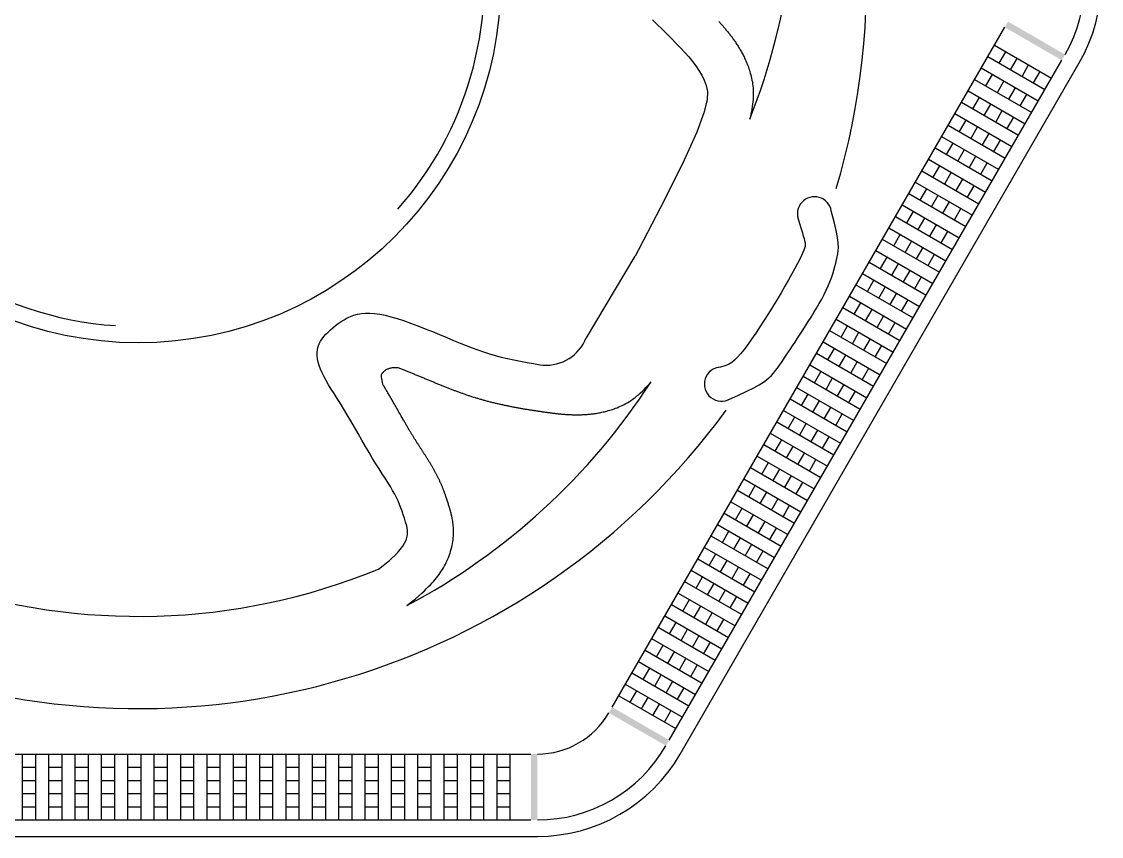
# Model space of a CAD drawing. Header units: millimetres. Extents: x -2990.61 to -2987.68, y 2921.63 to 2924.23.
# Drawn here: x -2989.322 to -2987.683, y 2921.634 to 2922.87 of the extents above; entities that cross this region are included whole.
import ezdxf

# ---------------------------------------------------------------- set-up
doc = ezdxf.new("R2010")
doc.units = ezdxf.units.MM
doc.header["$LTSCALE"] = 10
doc.layers.add('25-dim1', color=1, linetype='Continuous')
doc.layers.add('banheiro_louças', color=2, linetype='Continuous')

msp = doc.modelspace()

# ---------------------------------------------------------------- linework, layer by layer
at = {"layer": '25-dim1'}
for points in [[(-2987.7386, 2922.8202), (-2987.7436, 2922.8116), (-2987.8252, 2922.8702), (-2987.8302, 2922.8616)], [(-2988.4259, 2921.8298), (-2988.4309, 2921.8212), (-2988.3393, 2921.7798), (-2988.3443, 2921.7712)], [(-2988.5392, 2921.6587), (-2988.5492, 2921.6587), (-2988.5392, 2921.7587), (-2988.5492, 2921.7587)]]:
    msp.add_solid(points, dxfattribs=at)
at = {"layer": 'banheiro_louças', "color": 1}
for p, q in [((-2988.4259, 2921.8298), (-2987.8302, 2922.8616)), ((-2987.8459, 2922.8344), (-2987.7593, 2922.7844)), ((-2988.3393, 2921.7798), (-2987.7436, 2922.8116)), ((-2987.8559, 2922.8171), (-2987.7693, 2922.7671)), ((-2987.8386, 2922.8071), (-2987.8286, 2922.8244)), ((-2987.8213, 2922.7971), (-2987.8113, 2922.8144)), ((-2987.8659, 2922.7998), (-2987.7793, 2922.7498)), ((-2987.8039, 2922.7871), (-2987.7939, 2922.8044)), ((-2987.8759, 2922.7825), (-2987.7893, 2922.7325)), ((-2987.8586, 2922.7725), (-2987.8486, 2922.7898)), ((-2987.8413, 2922.7625), (-2987.8313, 2922.7798)), ((-2987.7866, 2922.7771), (-2987.7766, 2922.7944)), ((-2987.8859, 2922.7651), (-2987.7993, 2922.7151)), ((-2987.8239, 2922.7525), (-2987.8139, 2922.7698)), ((-2987.8959, 2922.7478), (-2987.8093, 2922.6978)), ((-2987.8786, 2922.7378), (-2987.8686, 2922.7551)), ((-2987.8066, 2922.7425), (-2987.7966, 2922.7598)), ((-2987.9059, 2922.7305), (-2987.8193, 2922.6805)), ((-2987.8613, 2922.7278), (-2987.8513, 2922.7451)), ((-2987.8439, 2922.7178), (-2987.8339, 2922.7351)), ((-2987.9159, 2922.7132), (-2987.8293, 2922.6632)), ((-2987.8986, 2922.7032), (-2987.8886, 2922.7205)), ((-2987.8266, 2922.7078), (-2987.8166, 2922.7251)), ((-2987.8813, 2922.6932), (-2987.8713, 2922.7105)), ((-2987.8639, 2922.6832), (-2987.8539, 2922.7005)), ((-2987.9259, 2922.6959), (-2987.8393, 2922.6459)), ((-2987.9186, 2922.6685), (-2987.9086, 2922.6859)), ((-2987.8466, 2922.6732), (-2987.8366, 2922.6905)), ((-2987.9359, 2922.6785), (-2987.8493, 2922.6285)), ((-2987.9013, 2922.6585), (-2987.8913, 2922.6759)), ((-2987.8839, 2922.6485), (-2987.8739, 2922.6659)), ((-2987.9459, 2922.6612), (-2987.8593, 2922.6112)), ((-2987.9386, 2922.6339), (-2987.9286, 2922.6512)), ((-2987.8666, 2922.6385), (-2987.8566, 2922.6559)), ((-2987.9559, 2922.6439), (-2987.8693, 2922.5939)), ((-2987.9213, 2922.6239), (-2987.9113, 2922.6412)), ((-2987.9039, 2922.6139), (-2987.8939, 2922.6312)), ((-2987.9659, 2922.6266), (-2987.8793, 2922.5766)), ((-2987.9586, 2922.5993), (-2987.9486, 2922.6166)), ((-2987.8866, 2922.6039), (-2987.8766, 2922.6212)), ((-2987.9759, 2922.6093), (-2987.8893, 2922.5593)), ((-2987.9413, 2922.5893), (-2987.9313, 2922.6066)), ((-2987.9859, 2922.5919), (-2987.8993, 2922.5419)), ((-2987.9786, 2922.5646), (-2987.9686, 2922.5819)), ((-2987.9239, 2922.5793), (-2987.9139, 2922.5966)), ((-2987.9066, 2922.5693), (-2987.8966, 2922.5866)), ((-2987.9959, 2922.5746), (-2987.9093, 2922.5246)), ((-2987.9613, 2922.5546), (-2987.9513, 2922.5719)), ((-2988.0059, 2922.5573), (-2987.9193, 2922.5073)), ((-2987.9439, 2922.5446), (-2987.9339, 2922.5619)), ((-2987.9266, 2922.5346), (-2987.9166, 2922.5519)), ((-2988.0159, 2922.54), (-2987.9293, 2922.49)), ((-2987.9986, 2922.53), (-2987.9886, 2922.5473)), ((-2987.9813, 2922.52), (-2987.9713, 2922.5373)), ((-2988.0259, 2922.5227), (-2987.9393, 2922.4727)), ((-2987.9639, 2922.51), (-2987.9539, 2922.5273)), ((-2987.9466, 2922.5), (-2987.9366, 2922.5173)), ((-2988.465, 2922.3905), (-2988.3911, 2922.514)), ((-2988.0359, 2922.5053), (-2987.9493, 2922.4553)), ((-2988.0186, 2922.4953), (-2988.0086, 2922.5127)), ((-2988.0013, 2922.4853), (-2987.9913, 2922.5027)), ((-2988.0459, 2922.488), (-2987.9593, 2922.438)), ((-2987.9839, 2922.4753), (-2987.9739, 2922.4927)), ((-2988.0559, 2922.4707), (-2987.9693, 2922.4207)), ((-2988.0386, 2922.4607), (-2988.0286, 2922.478)), ((-2988.0213, 2922.4507), (-2988.0113, 2922.468)), ((-2987.9666, 2922.4653), (-2987.9566, 2922.4827)), ((-2988.0659, 2922.4534), (-2987.9793, 2922.4034)), ((-2988.0039, 2922.4407), (-2987.9939, 2922.458)), ((-2988.0759, 2922.4361), (-2987.9893, 2922.3861)), ((-2988.0586, 2922.4261), (-2988.0486, 2922.4434)), ((-2987.9866, 2922.4307), (-2987.9766, 2922.448)), ((-2988.0859, 2922.4187), (-2987.9993, 2922.3687)), ((-2988.0413, 2922.4161), (-2988.0313, 2922.4334)), ((-2988.0239, 2922.4061), (-2988.0139, 2922.4234)), ((-2988.0786, 2922.3914), (-2988.0686, 2922.4087)), ((-2988.0066, 2922.3961), (-2987.9966, 2922.4134)), ((-2988.0959, 2922.4014), (-2988.0093, 2922.3514)), ((-2988.0613, 2922.3814), (-2988.0513, 2922.3987)), ((-2988.0439, 2922.3714), (-2988.0339, 2922.3887)), ((-2988.1059, 2922.3841), (-2988.0193, 2922.3341)), ((-2988.0986, 2922.3568), (-2988.0886, 2922.3741)), ((-2988.0266, 2922.3614), (-2988.0166, 2922.3787)), ((-2988.1159, 2922.3668), (-2988.0293, 2922.3168)), ((-2988.0813, 2922.3468), (-2988.0713, 2922.3641)), ((-2988.0639, 2922.3368), (-2988.0539, 2922.3541)), ((-2988.1259, 2922.3495), (-2988.0393, 2922.2995)), ((-2988.1186, 2922.3221), (-2988.1086, 2922.3395)), ((-2988.0466, 2922.3268), (-2988.0366, 2922.3441)), ((-2988.1359, 2922.3321), (-2988.0493, 2922.2821)), ((-2988.1013, 2922.3121), (-2988.0913, 2922.3295)), ((-2988.1459, 2922.3148), (-2988.0593, 2922.2648)), ((-2988.1386, 2922.2875), (-2988.1286, 2922.3048)), ((-2988.0839, 2922.3021), (-2988.0739, 2922.3195)), ((-2988.0666, 2922.2921), (-2988.0566, 2922.3095)), ((-2988.1559, 2922.2975), (-2988.0693, 2922.2475)), ((-2988.1213, 2922.2775), (-2988.1113, 2922.2948)), ((-2988.1659, 2922.2802), (-2988.0793, 2922.2302)), ((-2988.1039, 2922.2675), (-2988.0939, 2922.2848)), ((-2988.0866, 2922.2575), (-2988.0766, 2922.2748)), ((-2988.1759, 2922.2629), (-2988.0893, 2922.2129)), ((-2988.1586, 2922.2529), (-2988.1486, 2922.2702)), ((-2988.1413, 2922.2429), (-2988.1313, 2922.2602)), ((-2988.1859, 2922.2455), (-2988.0993, 2922.1955)), ((-2988.1239, 2922.2329), (-2988.1139, 2922.2502)), ((-2988.1066, 2922.2229), (-2988.0966, 2922.2402)), ((-2988.1959, 2922.2282), (-2988.1093, 2922.1782)), ((-2988.1786, 2922.2182), (-2988.1686, 2922.2355)), ((-2988.1613, 2922.2082), (-2988.1513, 2922.2255)), ((-2988.2059, 2922.2109), (-2988.1193, 2922.1609)), ((-2988.1439, 2922.1982), (-2988.1339, 2922.2155)), ((-2988.1266, 2922.1882), (-2988.1166, 2922.2055)), ((-2988.2159, 2922.1936), (-2988.1293, 2922.1436)), ((-2988.1986, 2922.1836), (-2988.1886, 2922.2009)), ((-2988.1813, 2922.1736), (-2988.1713, 2922.1909)), ((-2988.2259, 2922.1763), (-2988.1393, 2922.1263)), ((-2988.1639, 2922.1636), (-2988.1539, 2922.1809)), ((-2988.2359, 2922.1589), (-2988.1493, 2922.1089)), ((-2988.2186, 2922.1489), (-2988.2086, 2922.1663)), ((-2988.2013, 2922.1389), (-2988.1913, 2922.1563)), ((-2988.1466, 2922.1536), (-2988.1366, 2922.1709)), ((-2988.2459, 2922.1416), (-2988.1593, 2922.0916)), ((-2988.1839, 2922.1289), (-2988.1739, 2922.1463)), ((-2988.2559, 2922.1243), (-2988.1693, 2922.0743)), ((-2988.2386, 2922.1143), (-2988.2286, 2922.1316)), ((-2988.1666, 2922.1189), (-2988.1566, 2922.1363)), ((-2988.2659, 2922.107), (-2988.1793, 2922.057)), ((-2988.2213, 2922.1043), (-2988.2113, 2922.1216)), ((-2988.2039, 2922.0943), (-2988.1939, 2922.1116)), ((-2988.2586, 2922.0796), (-2988.2486, 2922.097)), ((-2988.1866, 2922.0843), (-2988.1766, 2922.1016)), ((-2988.2759, 2922.0896), (-2988.1893, 2922.0396)), ((-2988.2413, 2922.0696), (-2988.2313, 2922.087)), ((-2988.2239, 2922.0596), (-2988.2139, 2922.077)), ((-2988.2859, 2922.0723), (-2988.1993, 2922.0223)), ((-2988.2786, 2922.045), (-2988.2686, 2922.0623)), ((-2988.2066, 2922.0496), (-2988.1966, 2922.067)), ((-2988.2959, 2922.055), (-2988.2093, 2922.005)), ((-2988.2613, 2922.035), (-2988.2513, 2922.0523)), ((-2988.2439, 2922.025), (-2988.2339, 2922.0423)), ((-2988.3059, 2922.0377), (-2988.2193, 2921.9877)), ((-2988.2986, 2922.0104), (-2988.2886, 2922.0277)), ((-2988.2266, 2922.015), (-2988.2166, 2922.0323)), ((-2988.3159, 2922.0204), (-2988.2293, 2921.9704)), ((-2988.2813, 2922.0004), (-2988.2713, 2922.0177)), ((-2988.3259, 2922.003), (-2988.2393, 2921.953)), ((-2988.3186, 2921.9757), (-2988.3086, 2921.993)), ((-2988.2639, 2921.9904), (-2988.2539, 2922.0077)), ((-2988.2466, 2921.9804), (-2988.2366, 2921.9977)), ((-2988.3359, 2921.9857), (-2988.2493, 2921.9357)), ((-2988.3013, 2921.9657), (-2988.2913, 2921.983)), ((-2988.3459, 2921.9684), (-2988.2593, 2921.9184)), ((-2988.2839, 2921.9557), (-2988.2739, 2921.973)), ((-2988.2666, 2921.9457), (-2988.2566, 2921.963)), ((-2988.3559, 2921.9511), (-2988.2693, 2921.9011)), ((-2988.3386, 2921.9411), (-2988.3286, 2921.9584)), ((-2988.3213, 2921.9311), (-2988.3113, 2921.9484)), ((-2988.3659, 2921.9338), (-2988.2793, 2921.8838)), ((-2988.3039, 2921.9211), (-2988.2939, 2921.9384)), ((-2988.2866, 2921.9111), (-2988.2766, 2921.9284)), ((-2988.3759, 2921.9164), (-2988.2893, 2921.8664)), ((-2988.3586, 2921.9064), (-2988.3486, 2921.9238)), ((-2988.3413, 2921.8964), (-2988.3313, 2921.9138)), ((-2988.3859, 2921.8991), (-2988.2993, 2921.8491)), ((-2988.3239, 2921.8864), (-2988.3139, 2921.9038)), ((-2988.3066, 2921.8764), (-2988.2966, 2921.8938)), ((-2988.3959, 2921.8818), (-2988.3093, 2921.8318)), ((-2988.3786, 2921.8718), (-2988.3686, 2921.8891)), ((-2988.3613, 2921.8618), (-2988.3513, 2921.8791)), ((-2988.4059, 2921.8645), (-2988.3193, 2921.8145)), ((-2988.3439, 2921.8518), (-2988.3339, 2921.8691)), ((-2988.4159, 2921.8472), (-2988.3293, 2921.7972)), ((-2988.3986, 2921.8372), (-2988.3886, 2921.8545)), ((-2988.3813, 2921.8272), (-2988.3713, 2921.8445)), ((-2988.3266, 2921.8418), (-2988.3166, 2921.8591)), ((-2988.3639, 2921.8172), (-2988.3539, 2921.8345)), ((-2988.3466, 2921.8072), (-2988.3366, 2921.8245)), ((-2989.7405, 2921.7587), (-2988.5492, 2921.7587)), ((-2989.3205, 2921.6587), (-2989.3205, 2921.7587)), ((-2989.3005, 2921.6587), (-2989.3005, 2921.7587)), ((-2989.2805, 2921.6587), (-2989.2805, 2921.7587)), ((-2989.2605, 2921.6587), (-2989.2605, 2921.7587)), ((-2989.2405, 2921.6587), (-2989.2405, 2921.7587)), ((-2989.2205, 2921.6587), (-2989.2205, 2921.7587)), ((-2989.2005, 2921.6587), (-2989.2005, 2921.7587)), ((-2989.1805, 2921.6587), (-2989.1805, 2921.7587)), ((-2989.1605, 2921.6587), (-2989.1605, 2921.7587)), ((-2989.1405, 2921.6587), (-2989.1405, 2921.7587)), ((-2989.1205, 2921.6587), (-2989.1205, 2921.7587)), ((-2989.1005, 2921.6587), (-2989.1005, 2921.7587)), ((-2989.0805, 2921.6587), (-2989.0805, 2921.7587)), ((-2989.0605, 2921.6587), (-2989.0605, 2921.7587)), ((-2989.0405, 2921.6587), (-2989.0405, 2921.7587)), ((-2989.0205, 2921.6587), (-2989.0205, 2921.7587)), ((-2989.0005, 2921.6587), (-2989.0005, 2921.7587)), ((-2988.9805, 2921.6587), (-2988.9805, 2921.7587)), ((-2988.9605, 2921.6587), (-2988.9605, 2921.7587)), ((-2988.9405, 2921.6587), (-2988.9405, 2921.7587)), ((-2988.9205, 2921.6587), (-2988.9205, 2921.7587)), ((-2988.9005, 2921.6587), (-2988.9005, 2921.7587)), ((-2988.8805, 2921.6587), (-2988.8805, 2921.7587)), ((-2988.8605, 2921.6587), (-2988.8605, 2921.7587)), ((-2988.8405, 2921.6587), (-2988.8405, 2921.7587)), ((-2988.8205, 2921.6587), (-2988.8205, 2921.7587)), ((-2988.8005, 2921.6587), (-2988.8005, 2921.7587)), ((-2988.7805, 2921.6587), (-2988.7805, 2921.7587)), ((-2988.7605, 2921.6587), (-2988.7605, 2921.7587)), ((-2988.7405, 2921.6587), (-2988.7405, 2921.7587)), ((-2988.7205, 2921.6587), (-2988.7205, 2921.7587)), ((-2988.7005, 2921.6587), (-2988.7005, 2921.7587)), ((-2988.6805, 2921.6587), (-2988.6805, 2921.7587)), ((-2988.6605, 2921.6587), (-2988.6605, 2921.7587)), ((-2988.6405, 2921.6587), (-2988.6405, 2921.7587)), ((-2988.6205, 2921.6587), (-2988.6205, 2921.7587)), ((-2988.6005, 2921.6587), (-2988.6005, 2921.7587)), ((-2988.5805, 2921.6587), (-2988.5805, 2921.7587)), ((-2989.3205, 2921.7387), (-2989.3005, 2921.7387)), ((-2989.2805, 2921.7387), (-2989.2605, 2921.7387)), ((-2989.2405, 2921.7387), (-2989.2205, 2921.7387)), ((-2989.2005, 2921.7387), (-2989.1805, 2921.7387)), ((-2989.1605, 2921.7387), (-2989.1405, 2921.7387)), ((-2989.1205, 2921.7387), (-2989.1005, 2921.7387)), ((-2989.0805, 2921.7387), (-2989.0605, 2921.7387)), ((-2989.0405, 2921.7387), (-2989.0205, 2921.7387)), ((-2989.0005, 2921.7387), (-2988.9805, 2921.7387)), ((-2988.9605, 2921.7387), (-2988.9405, 2921.7387)), ((-2988.9205, 2921.7387), (-2988.9005, 2921.7387)), ((-2988.8805, 2921.7387), (-2988.8605, 2921.7387)), ((-2988.8405, 2921.7387), (-2988.8205, 2921.7387)), ((-2988.8005, 2921.7387), (-2988.7805, 2921.7387)), ((-2988.7605, 2921.7387), (-2988.7405, 2921.7387)), ((-2988.7205, 2921.7387), (-2988.7005, 2921.7387)), ((-2988.6805, 2921.7387), (-2988.6605, 2921.7387)), ((-2988.6405, 2921.7387), (-2988.6205, 2921.7387)), ((-2988.6005, 2921.7387), (-2988.5805, 2921.7387)), ((-2989.3205, 2921.7187), (-2989.3005, 2921.7187)), ((-2989.2805, 2921.7187), (-2989.2605, 2921.7187)), ((-2989.2405, 2921.7187), (-2989.2205, 2921.7187)), ((-2989.2005, 2921.7187), (-2989.1805, 2921.7187)), ((-2989.1605, 2921.7187), (-2989.1405, 2921.7187)), ((-2989.1205, 2921.7187), (-2989.1005, 2921.7187)), ((-2989.0805, 2921.7187), (-2989.0605, 2921.7187)), ((-2989.0405, 2921.7187), (-2989.0205, 2921.7187)), ((-2989.0005, 2921.7187), (-2988.9805, 2921.7187)), ((-2988.9605, 2921.7187), (-2988.9405, 2921.7187)), ((-2988.9205, 2921.7187), (-2988.9005, 2921.7187)), ((-2988.8805, 2921.7187), (-2988.8605, 2921.7187)), ((-2988.8405, 2921.7187), (-2988.8205, 2921.7187)), ((-2988.8005, 2921.7187), (-2988.7805, 2921.7187)), ((-2988.7605, 2921.7187), (-2988.7405, 2921.7187)), ((-2988.7205, 2921.7187), (-2988.7005, 2921.7187)), ((-2988.6805, 2921.7187), (-2988.6605, 2921.7187)), ((-2988.6405, 2921.7187), (-2988.6205, 2921.7187)), ((-2988.6005, 2921.7187), (-2988.5805, 2921.7187)), ((-2989.3205, 2921.6987), (-2989.3005, 2921.6987)), ((-2989.2805, 2921.6987), (-2989.2605, 2921.6987)), ((-2989.2405, 2921.6987), (-2989.2205, 2921.6987)), ((-2989.2005, 2921.6987), (-2989.1805, 2921.6987)), ((-2989.1605, 2921.6987), (-2989.1405, 2921.6987)), ((-2989.1205, 2921.6987), (-2989.1005, 2921.6987)), ((-2989.0805, 2921.6987), (-2989.0605, 2921.6987)), ((-2989.0405, 2921.6987), (-2989.0205, 2921.6987)), ((-2989.0005, 2921.6987), (-2988.9805, 2921.6987)), ((-2988.9605, 2921.6987), (-2988.9405, 2921.6987)), ((-2988.9205, 2921.6987), (-2988.9005, 2921.6987)), ((-2988.8805, 2921.6987), (-2988.8605, 2921.6987)), ((-2988.8405, 2921.6987), (-2988.8205, 2921.6987)), ((-2988.8005, 2921.6987), (-2988.7805, 2921.6987)), ((-2988.7605, 2921.6987), (-2988.7405, 2921.6987)), ((-2988.7205, 2921.6987), (-2988.7005, 2921.6987)), ((-2988.6805, 2921.6987), (-2988.6605, 2921.6987)), ((-2988.6405, 2921.6987), (-2988.6205, 2921.6987)), ((-2988.6005, 2921.6987), (-2988.5805, 2921.6987)), ((-2989.3205, 2921.6787), (-2989.3005, 2921.6787)), ((-2989.2805, 2921.6787), (-2989.2605, 2921.6787)), ((-2989.2405, 2921.6787), (-2989.2205, 2921.6787)), ((-2989.2005, 2921.6787), (-2989.1805, 2921.6787)), ((-2989.1605, 2921.6787), (-2989.1405, 2921.6787)), ((-2989.1205, 2921.6787), (-2989.1005, 2921.6787)), ((-2989.0805, 2921.6787), (-2989.0605, 2921.6787)), ((-2989.0405, 2921.6787), (-2989.0205, 2921.6787)), ((-2989.0005, 2921.6787), (-2988.9805, 2921.6787)), ((-2988.9605, 2921.6787), (-2988.9405, 2921.6787)), ((-2988.9205, 2921.6787), (-2988.9005, 2921.6787)), ((-2988.8805, 2921.6787), (-2988.8605, 2921.6787)), ((-2988.8405, 2921.6787), (-2988.8205, 2921.6787)), ((-2988.8005, 2921.6787), (-2988.7805, 2921.6787)), ((-2988.7605, 2921.6787), (-2988.7405, 2921.6787)), ((-2988.7205, 2921.6787), (-2988.7005, 2921.6787)), ((-2988.6805, 2921.6787), (-2988.6605, 2921.6787)), ((-2988.6405, 2921.6787), (-2988.6205, 2921.6787)), ((-2988.6005, 2921.6787), (-2988.5805, 2921.6787)), ((-2989.7405, 2921.6587), (-2988.5492, 2921.6587))]:
    msp.add_line(p, q, dxfattribs=at)
at = {"layer": 'banheiro_louças'}
msp.add_lwpolyline([(-2988.3226, 2924.1068, 0.267949), (-2988.5392, 2924.2318), (-2989.7505, 2924.2318, 0.267949), (-2989.967, 2924.1068), (-2990.5726, 2923.0577, 0.267949), (-2990.5726, 2922.8077), (-2989.967, 2921.7587, 0.267949), (-2989.7505, 2921.6337), (-2988.5392, 2921.6337, 0.267949), (-2988.3226, 2921.7587), (-2987.717, 2922.8077, 0.267949), (-2987.717, 2923.0577)], format="xyb", close=True, dxfattribs=at)
at = {"layer": 'banheiro_louças', "color": 1}
for points in [[(-2988.3647, 2922.8727), (-2988.3573, 2922.8658), (-2988.35, 2922.8587), (-2988.3428, 2922.8516), (-2988.3357, 2922.8444), (-2988.3288, 2922.8372), (-2988.3221, 2922.8302), (-2988.3158, 2922.8233), (-2988.3097, 2922.8165), (-2988.3041, 2922.8098), (-2988.2989, 2922.803), (-2988.2941, 2922.796), (-2988.2899, 2922.7887), (-2988.2863, 2922.7811), (-2988.2833, 2922.7731), (-2988.2813, 2922.764), (-2988.2818, 2922.7513), (-2988.2866, 2922.7318), (-2988.2976, 2922.7024), (-2988.3166, 2922.66), (-2988.3454, 2922.6015), (-2988.3859, 2922.5236), (-2988.3911, 2922.514)], [(-2988.2639, 2922.8703), (-2988.263, 2922.8693), (-2988.2621, 2922.8683), (-2988.2612, 2922.8673), (-2988.2603, 2922.8663), (-2988.2594, 2922.8653), (-2988.2585, 2922.8643), (-2988.2576, 2922.8632), (-2988.2567, 2922.8622), (-2988.2558, 2922.8611), (-2988.2549, 2922.86), (-2988.254, 2922.859), (-2988.2531, 2922.8579), (-2988.2521, 2922.8568), (-2988.2512, 2922.8556), (-2988.2503, 2922.8545), (-2988.2494, 2922.8534), (-2988.2485, 2922.8522), (-2988.2475, 2922.851), (-2988.2466, 2922.8498), (-2988.2457, 2922.8486), (-2988.2448, 2922.8474), (-2988.2439, 2922.8462), (-2988.2429, 2922.8449), (-2988.242, 2922.8437), (-2988.2411, 2922.8424), (-2988.2402, 2922.8411), (-2988.2393, 2922.8398), (-2988.2384, 2922.8385), (-2988.2375, 2922.8371), (-2988.2366, 2922.8357), (-2988.2357, 2922.8344), (-2988.2348, 2922.833), (-2988.234, 2922.8316), (-2988.2331, 2922.8301), (-2988.2322, 2922.8287), (-2988.2314, 2922.8272), (-2988.2305, 2922.8257), (-2988.2297, 2922.8242), (-2988.2289, 2922.8227), (-2988.2281, 2922.8212), (-2988.2273, 2922.8196), (-2988.2265, 2922.8181), (-2988.2257, 2922.8165), (-2988.2249, 2922.8148), (-2988.2241, 2922.8132), (-2988.2234, 2922.8115), (-2988.2226, 2922.8098), (-2988.2219, 2922.808), (-2988.2211, 2922.8062), (-2988.2204, 2922.8044), (-2988.2197, 2922.8025), (-2988.2189, 2922.8005), (-2988.2182, 2922.7985), (-2988.2175, 2922.7964), (-2988.2168, 2922.7941), (-2988.2162, 2922.7918), (-2988.2155, 2922.7894), (-2988.2148, 2922.7868), (-2988.2142, 2922.7842), (-2988.2137, 2922.7814), (-2988.2131, 2922.7786), (-2988.2127, 2922.7756), (-2988.2123, 2922.7725), (-2988.212, 2922.7693), (-2988.2118, 2922.7661), (-2988.2117, 2922.7627), (-2988.2117, 2922.7593), (-2988.2118, 2922.7558), (-2988.212, 2922.7522), (-2988.2123, 2922.7486), (-2988.2127, 2922.7449), (-2988.2132, 2922.7412), (-2988.2138, 2922.7375), (-2988.2144, 2922.7337), (-2988.2152, 2922.73), (-2988.2161, 2922.7261), (-2988.2171, 2922.7223)], [(-2988.2521, 2922.2952), (-2988.2352, 2922.3028), (-2988.2216, 2922.3092), (-2988.2109, 2922.3146), (-2988.2026, 2922.3191), (-2988.1962, 2922.323), (-2988.1914, 2922.3266), (-2988.1875, 2922.3299), (-2988.1842, 2922.3333), (-2988.1811, 2922.3368), (-2988.178, 2922.3405), (-2988.175, 2922.3445), (-2988.172, 2922.3486), (-2988.1689, 2922.353), (-2988.1658, 2922.3576), (-2988.1626, 2922.3624), (-2988.1592, 2922.3675), (-2988.1557, 2922.3727), (-2988.1521, 2922.3782), (-2988.1484, 2922.3839), (-2988.1445, 2922.3897), (-2988.1406, 2922.3958), (-2988.1365, 2922.402), (-2988.1324, 2922.4084), (-2988.1282, 2922.415), (-2988.1241, 2922.4217), (-2988.1199, 2922.4285), (-2988.1158, 2922.4354), (-2988.1118, 2922.4423), (-2988.1079, 2922.4492), (-2988.1043, 2922.456), (-2988.101, 2922.4627), (-2988.098, 2922.4692), (-2988.0953, 2922.4755), (-2988.093, 2922.4816), (-2988.091, 2922.4875), (-2988.0893, 2922.4932), (-2988.0878, 2922.4986), (-2988.0865, 2922.5037), (-2988.0853, 2922.5086), (-2988.0843, 2922.5132), (-2988.0834, 2922.5176), (-2988.0828, 2922.5223), (-2988.0826, 2922.5276), (-2988.0829, 2922.5342), (-2988.084, 2922.5426), (-2988.086, 2922.5531), (-2988.0891, 2922.5665), (-2988.0933, 2922.583)], [(-2988.1444, 2922.5742), (-2988.1415, 2922.5639), (-2988.1391, 2922.5558), (-2988.1372, 2922.5494), (-2988.1358, 2922.5446), (-2988.1347, 2922.5409), (-2988.134, 2922.5382), (-2988.1335, 2922.5361), (-2988.1331, 2922.5343), (-2988.133, 2922.5326), (-2988.133, 2922.5308), (-2988.1332, 2922.5288), (-2988.1338, 2922.5264), (-2988.1348, 2922.5234), (-2988.1363, 2922.5197), (-2988.1384, 2922.5152), (-2988.1411, 2922.5098), (-2988.1445, 2922.5032), (-2988.1485, 2922.4957), (-2988.1531, 2922.4873), (-2988.1581, 2922.4783), (-2988.1636, 2922.4686), (-2988.1695, 2922.4586), (-2988.1756, 2922.4483), (-2988.182, 2922.4379), (-2988.1885, 2922.4274), (-2988.195, 2922.4171), (-2988.2016, 2922.4071), (-2988.208, 2922.3976), (-2988.2142, 2922.3885), (-2988.2202, 2922.3802), (-2988.2257, 2922.3727), (-2988.2309, 2922.3662), (-2988.2355, 2922.3608), (-2988.24, 2922.3563), (-2988.2444, 2922.3527), (-2988.2493, 2922.3499), (-2988.2548, 2922.3476), (-2988.2612, 2922.3459), (-2988.2677, 2922.3447)], [(-2988.7804, 2922.0392), (-2988.7636, 2922.0524), (-2988.7514, 2922.064), (-2988.7433, 2922.0742), (-2988.7386, 2922.0832), (-2988.7365, 2922.0912), (-2988.7363, 2922.0983), (-2988.7374, 2922.1048), (-2988.7392, 2922.1108), (-2988.7409, 2922.1165), (-2988.7427, 2922.1219), (-2988.7444, 2922.1272), (-2988.7463, 2922.1324), (-2988.7483, 2922.1375), (-2988.7505, 2922.1427), (-2988.7529, 2922.1479), (-2988.7557, 2922.1533), (-2988.7589, 2922.1588), (-2988.7624, 2922.1646), (-2988.7662, 2922.1708), (-2988.7703, 2922.1772), (-2988.7747, 2922.184), (-2988.7794, 2922.1913), (-2988.7843, 2922.1991), (-2988.7894, 2922.2074), (-2988.7947, 2922.2163), (-2988.8001, 2922.2255), (-2988.8057, 2922.2351), (-2988.8112, 2922.2449), (-2988.8168, 2922.2546), (-2988.8223, 2922.2642), (-2988.8277, 2922.2735), (-2988.833, 2922.2823), (-2988.8381, 2922.2906), (-2988.843, 2922.2984), (-2988.8476, 2922.3057), (-2988.852, 2922.3126), (-2988.856, 2922.3191), (-2988.8597, 2922.3253), (-2988.863, 2922.3313), (-2988.8659, 2922.337), (-2988.8683, 2922.3427), (-2988.8702, 2922.3481), (-2988.8717, 2922.3534), (-2988.8727, 2922.3585), (-2988.8732, 2922.3634), (-2988.8733, 2922.3682), (-2988.8728, 2922.3727), (-2988.8718, 2922.377), (-2988.8703, 2922.3811), (-2988.8683, 2922.385), (-2988.8659, 2922.3887), (-2988.8632, 2922.3923), (-2988.8601, 2922.3958), (-2988.8568, 2922.3991), (-2988.8532, 2922.4024), (-2988.8494, 2922.4057), (-2988.8455, 2922.4089), (-2988.8414, 2922.412), (-2988.8372, 2922.415), (-2988.8327, 2922.4178), (-2988.828, 2922.4204), (-2988.823, 2922.4226), (-2988.8178, 2922.4245), (-2988.8122, 2922.426), (-2988.8063, 2922.427), (-2988.8, 2922.4276), (-2988.7933, 2922.4276), (-2988.7862, 2922.4271), (-2988.7785, 2922.4261), (-2988.7703, 2922.4245), (-2988.7616, 2922.4224), (-2988.7522, 2922.4197), (-2988.7422, 2922.4165), (-2988.7316, 2922.4127), (-2988.7208, 2922.4086), (-2988.7097, 2922.4042), (-2988.6986, 2922.3997), (-2988.6876, 2922.3952), (-2988.6768, 2922.3907), (-2988.6665, 2922.3864), (-2988.6567, 2922.3824), (-2988.6473, 2922.3787), (-2988.6383, 2922.3752), (-2988.6295, 2922.372), (-2988.6208, 2922.369), (-2988.6121, 2922.3662), (-2988.6032, 2922.3636), (-2988.5941, 2922.3612), (-2988.5847, 2922.3589), (-2988.575, 2922.3567), (-2988.5651, 2922.3547), (-2988.555, 2922.3529), (-2988.545, 2922.3511), (-2988.535, 2922.3495), (-2988.5312, 2922.3489)], [(-2988.7731, 2922.3186), (-2988.7741, 2922.3227), (-2988.7749, 2922.3261), (-2988.7754, 2922.3287), (-2988.7757, 2922.3307), (-2988.7758, 2922.3323), (-2988.7759, 2922.3334), (-2988.7758, 2922.3342), (-2988.7756, 2922.3349), (-2988.7754, 2922.3355), (-2988.7752, 2922.3359), (-2988.7749, 2922.3364), (-2988.7746, 2922.3367), (-2988.7743, 2922.3371), (-2988.774, 2922.3374), (-2988.7736, 2922.3378), (-2988.7732, 2922.3381), (-2988.7729, 2922.3385), (-2988.7725, 2922.3389), (-2988.7721, 2922.3393), (-2988.7717, 2922.3397), (-2988.7712, 2922.3401), (-2988.7708, 2922.3405), (-2988.7703, 2922.3409), (-2988.7697, 2922.3413), (-2988.7691, 2922.3417), (-2988.7685, 2922.3421), (-2988.7678, 2922.3425), (-2988.7671, 2922.3428), (-2988.7664, 2922.3432), (-2988.7656, 2922.3435), (-2988.7647, 2922.3439), (-2988.7638, 2922.3442), (-2988.7628, 2922.3445), (-2988.7618, 2922.3448), (-2988.7606, 2922.345), (-2988.7592, 2922.3452), (-2988.7577, 2922.3454), (-2988.7559, 2922.3454), (-2988.7538, 2922.3454), (-2988.7514, 2922.3453)], [(-2988.7514, 2922.3453), (-2988.7509, 2922.3451), (-2988.7496, 2922.3447), (-2988.7484, 2922.3442), (-2988.7472, 2922.3437), (-2988.7459, 2922.3432), (-2988.7447, 2922.3428), (-2988.7434, 2922.3423), (-2988.7421, 2922.3418), (-2988.7408, 2922.3413), (-2988.7396, 2922.3408), (-2988.7383, 2922.3402), (-2988.737, 2922.3397), (-2988.7357, 2922.3392), (-2988.7344, 2922.3387), (-2988.733, 2922.3382), (-2988.7317, 2922.3376), (-2988.7304, 2922.3371), (-2988.7291, 2922.3365), (-2988.7277, 2922.336), (-2988.7264, 2922.3355), (-2988.7251, 2922.3349), (-2988.7238, 2922.3344), (-2988.7224, 2922.3338), (-2988.7211, 2922.3333), (-2988.7197, 2922.3327), (-2988.7184, 2922.3322), (-2988.7171, 2922.3316), (-2988.7157, 2922.3311), (-2988.7144, 2922.3305), (-2988.713, 2922.3299), (-2988.7117, 2922.3294), (-2988.7104, 2922.3288), (-2988.709, 2922.3283), (-2988.7077, 2922.3277), (-2988.7063, 2922.3272), (-2988.705, 2922.3266), (-2988.7037, 2922.3261), (-2988.7024, 2922.3255), (-2988.701, 2922.325), (-2988.6997, 2922.3244), (-2988.6984, 2922.3239), (-2988.6971, 2922.3233), (-2988.6958, 2922.3228), (-2988.6945, 2922.3222), (-2988.6932, 2922.3217), (-2988.6919, 2922.3212), (-2988.6906, 2922.3206), (-2988.6893, 2922.3201), (-2988.688, 2922.3196), (-2988.6867, 2922.3191), (-2988.6854, 2922.3185), (-2988.6841, 2922.318), (-2988.6829, 2922.3175), (-2988.6816, 2922.317), (-2988.6803, 2922.3165), (-2988.6791, 2922.316), (-2988.6778, 2922.3155), (-2988.6766, 2922.315), (-2988.6753, 2922.3145), (-2988.6741, 2922.314), (-2988.6728, 2922.3135), (-2988.6716, 2922.313), (-2988.6703, 2922.3125), (-2988.6691, 2922.3121), (-2988.6678, 2922.3116), (-2988.6666, 2922.3111), (-2988.6653, 2922.3106), (-2988.6641, 2922.3102), (-2988.6628, 2922.3097), (-2988.6616, 2922.3092), (-2988.6604, 2922.3088), (-2988.6591, 2922.3083), (-2988.6579, 2922.3079), (-2988.6566, 2922.3074), (-2988.6554, 2922.3069), (-2988.6541, 2922.3065), (-2988.6529, 2922.3061), (-2988.6516, 2922.3056), (-2988.6504, 2922.3052), (-2988.6491, 2922.3047), (-2988.6479, 2922.3043), (-2988.6466, 2922.3039), (-2988.6454, 2922.3034), (-2988.6441, 2922.303), (-2988.6428, 2922.3026), (-2988.6416, 2922.3022), (-2988.6403, 2922.3018), (-2988.639, 2922.3014), (-2988.6377, 2922.3009), (-2988.6365, 2922.3005), (-2988.6352, 2922.3001), (-2988.6339, 2922.2997), (-2988.6326, 2922.2993), (-2988.6313, 2922.2989), (-2988.63, 2922.2985), (-2988.6287, 2922.2982), (-2988.6274, 2922.2978), (-2988.6261, 2922.2974), (-2988.6248, 2922.297), (-2988.6235, 2922.2966), (-2988.6221, 2922.2963), (-2988.6208, 2922.2959), (-2988.6195, 2922.2955), (-2988.6181, 2922.2952), (-2988.6168, 2922.2948), (-2988.6155, 2922.2944), (-2988.6141, 2922.2941), (-2988.6128, 2922.2937), (-2988.6114, 2922.2934), (-2988.6101, 2922.293), (-2988.6087, 2922.2927), (-2988.6073, 2922.2924), (-2988.606, 2922.292), (-2988.6046, 2922.2917), (-2988.6032, 2922.2914), (-2988.6019, 2922.291), (-2988.6005, 2922.2907), (-2988.5991, 2922.2904), (-2988.5977, 2922.2901), (-2988.5964, 2922.2898), (-2988.595, 2922.2895), (-2988.5936, 2922.2892), (-2988.5922, 2922.2889), (-2988.5909, 2922.2886), (-2988.5895, 2922.2883), (-2988.5881, 2922.288), (-2988.5867, 2922.2877), (-2988.5853, 2922.2874), (-2988.584, 2922.2871), (-2988.5826, 2922.2869), (-2988.5812, 2922.2866), (-2988.5798, 2922.2863), (-2988.5784, 2922.286), (-2988.5771, 2922.2858), (-2988.5757, 2922.2855), (-2988.5743, 2922.2853), (-2988.5729, 2922.285), (-2988.5716, 2922.2847), (-2988.5702, 2922.2845), (-2988.5688, 2922.2842), (-2988.5674, 2922.284), (-2988.5661, 2922.2837), (-2988.5647, 2922.2835), (-2988.5633, 2922.2833), (-2988.562, 2922.283), (-2988.5606, 2922.2828), (-2988.5593, 2922.2826), (-2988.5579, 2922.2823), (-2988.5565, 2922.2821), (-2988.5552, 2922.2819), (-2988.5538, 2922.2817), (-2988.5525, 2922.2814), (-2988.5512, 2922.2812), (-2988.5498, 2922.281), (-2988.5485, 2922.2808), (-2988.5471, 2922.2806), (-2988.5458, 2922.2804), (-2988.5445, 2922.2802), (-2988.5432, 2922.28), (-2988.5419, 2922.2798), (-2988.5405, 2922.2796), (-2988.5392, 2922.2794), (-2988.5379, 2922.2792), (-2988.5366, 2922.279), (-2988.5353, 2922.2788), (-2988.534, 2922.2786), (-2988.5327, 2922.2784), (-2988.5314, 2922.2782), (-2988.5301, 2922.2781), (-2988.5289, 2922.2779), (-2988.5276, 2922.2777), (-2988.5263, 2922.2775), (-2988.525, 2922.2773), (-2988.5237, 2922.2772), (-2988.5224, 2922.277), (-2988.5211, 2922.2768), (-2988.5198, 2922.2767), (-2988.5185, 2922.2765), (-2988.5172, 2922.2763), (-2988.5159, 2922.2762), (-2988.5146, 2922.276), (-2988.5133, 2922.2758), (-2988.512, 2922.2757), (-2988.5106, 2922.2755), (-2988.5093, 2922.2754), (-2988.5079, 2922.2752), (-2988.5066, 2922.2751), (-2988.5052, 2922.275), (-2988.5038, 2922.2748), (-2988.5024, 2922.2747), (-2988.501, 2922.2746), (-2988.4996, 2922.2745), (-2988.4982, 2922.2744), (-2988.4967, 2922.2742), (-2988.4953, 2922.2741), (-2988.4938, 2922.2741), (-2988.4924, 2922.274), (-2988.4909, 2922.2739), (-2988.4894, 2922.2738), (-2988.4879, 2922.2738), (-2988.4864, 2922.2737), (-2988.4849, 2922.2737), (-2988.4833, 2922.2736), (-2988.4818, 2922.2736), (-2988.4802, 2922.2736), (-2988.4786, 2922.2736), (-2988.4771, 2922.2736), (-2988.4755, 2922.2736), (-2988.4739, 2922.2737), (-2988.4722, 2922.2737), (-2988.4706, 2922.2738), (-2988.469, 2922.2738), (-2988.4673, 2922.2739), (-2988.4657, 2922.274), (-2988.464, 2922.2742), (-2988.4623, 2922.2743), (-2988.4606, 2922.2744), (-2988.4589, 2922.2746), (-2988.4572, 2922.2748), (-2988.4555, 2922.275), (-2988.4538, 2922.2752), (-2988.4521, 2922.2755), (-2988.4503, 2922.2757), (-2988.4486, 2922.276), (-2988.4468, 2922.2763), (-2988.445, 2922.2767), (-2988.4432, 2922.277), (-2988.4413, 2922.2774), (-2988.4395, 2922.2778), (-2988.4376, 2922.2782), (-2988.4357, 2922.2787), (-2988.4337, 2922.2792), (-2988.4317, 2922.2798), (-2988.4296, 2922.2804), (-2988.4275, 2922.281), (-2988.4252, 2922.2817), (-2988.423, 2922.2825), (-2988.4206, 2922.2834), (-2988.4181, 2922.2843), (-2988.4156, 2922.2854), (-2988.413, 2922.2865), (-2988.4104, 2922.2878), (-2988.4077, 2922.2891), (-2988.405, 2922.2906), (-2988.4022, 2922.2922), (-2988.3995, 2922.2939), (-2988.3967, 2922.2958), (-2988.3939, 2922.2978), (-2988.3911, 2922.2999), (-2988.3883, 2922.3021), (-2988.3855, 2922.3044), (-2988.3827, 2922.3069), (-2988.38, 2922.3094), (-2988.3773, 2922.312), (-2988.3746, 2922.3148), (-2988.372, 2922.3176), (-2988.3694, 2922.3205), (-2988.3668, 2922.3236)], [(-2988.7372, 2921.9841), (-2988.7303, 2921.9896), (-2988.7244, 2921.9944), (-2988.7192, 2921.9988), (-2988.7147, 2922.0028), (-2988.7108, 2922.0064), (-2988.7073, 2922.0097), (-2988.7043, 2922.0127), (-2988.7016, 2922.0156), (-2988.699, 2922.0184), (-2988.6966, 2922.021), (-2988.6944, 2922.0236), (-2988.6923, 2922.0262), (-2988.6904, 2922.0287), (-2988.6885, 2922.0312), (-2988.6868, 2922.0337), (-2988.6851, 2922.0362), (-2988.6834, 2922.0388), (-2988.6819, 2922.0414), (-2988.6804, 2922.0441), (-2988.6789, 2922.0468), (-2988.6775, 2922.0495), (-2988.6762, 2922.0523), (-2988.675, 2922.0551), (-2988.6738, 2922.0579), (-2988.6728, 2922.0608), (-2988.6718, 2922.0637), (-2988.6709, 2922.0666), (-2988.67, 2922.0695), (-2988.6693, 2922.0724), (-2988.6687, 2922.0753), (-2988.6681, 2922.0782), (-2988.6676, 2922.0811), (-2988.6672, 2922.084), (-2988.667, 2922.0868), (-2988.6667, 2922.0896), (-2988.6666, 2922.0924), (-2988.6666, 2922.0951), (-2988.6666, 2922.0977), (-2988.6666, 2922.1003), (-2988.6668, 2922.1028), (-2988.6669, 2922.1052), (-2988.6672, 2922.1075), (-2988.6674, 2922.1098), (-2988.6677, 2922.1119), (-2988.6681, 2922.1139), (-2988.6684, 2922.1159), (-2988.6688, 2922.1177), (-2988.6691, 2922.1195), (-2988.6695, 2922.1211), (-2988.6699, 2922.1227), (-2988.6703, 2922.1242), (-2988.6706, 2922.1255), (-2988.671, 2922.1268), (-2988.6713, 2922.128), (-2988.6716, 2922.1292), (-2988.672, 2922.1303), (-2988.6723, 2922.1313), (-2988.6726, 2922.1323), (-2988.6728, 2922.1332), (-2988.6731, 2922.1341), (-2988.6734, 2922.1349), (-2988.6736, 2922.1358), (-2988.6739, 2922.1366), (-2988.6741, 2922.1374), (-2988.6744, 2922.1382), (-2988.6746, 2922.139), (-2988.6749, 2922.1397), (-2988.6751, 2922.1405), (-2988.6754, 2922.1413), (-2988.6756, 2922.1421), (-2988.6759, 2922.1429), (-2988.6761, 2922.1436), (-2988.6764, 2922.1444), (-2988.6767, 2922.1452), (-2988.6769, 2922.146), (-2988.6772, 2922.1468), (-2988.6775, 2922.1476), (-2988.6777, 2922.1484), (-2988.678, 2922.1493), (-2988.6783, 2922.1501), (-2988.6786, 2922.1509), (-2988.6789, 2922.1518), (-2988.6792, 2922.1526), (-2988.6795, 2922.1534), (-2988.6798, 2922.1543), (-2988.6801, 2922.1551), (-2988.6804, 2922.156), (-2988.6807, 2922.1569), (-2988.6811, 2922.1577), (-2988.6814, 2922.1586), (-2988.6817, 2922.1595), (-2988.6821, 2922.1604), (-2988.6824, 2922.1613), (-2988.6828, 2922.1622), (-2988.6831, 2922.1631), (-2988.6835, 2922.164), (-2988.6839, 2922.1649), (-2988.6842, 2922.1658), (-2988.6846, 2922.1667), (-2988.685, 2922.1676), (-2988.6854, 2922.1686), (-2988.6858, 2922.1695), (-2988.6862, 2922.1704), (-2988.6867, 2922.1713), (-2988.6871, 2922.1723), (-2988.6875, 2922.1732), (-2988.6879, 2922.1742), (-2988.6884, 2922.1751), (-2988.6888, 2922.1761), (-2988.6893, 2922.177), (-2988.6898, 2922.178), (-2988.6902, 2922.1789), (-2988.6907, 2922.1799), (-2988.6912, 2922.1808), (-2988.6917, 2922.1818), (-2988.6922, 2922.1828), (-2988.6927, 2922.1837), (-2988.6932, 2922.1847), (-2988.6937, 2922.1856), (-2988.6942, 2922.1866), (-2988.6947, 2922.1875), (-2988.6952, 2922.1885), (-2988.6958, 2922.1894), (-2988.6963, 2922.1904), (-2988.6968, 2922.1913), (-2988.6973, 2922.1922), (-2988.6979, 2922.1932), (-2988.6984, 2922.1941), (-2988.6989, 2922.195), (-2988.6995, 2922.1959), (-2988.7, 2922.1968), (-2988.7006, 2922.1977), (-2988.7011, 2922.1986), (-2988.7016, 2922.1995), (-2988.7022, 2922.2004), (-2988.7027, 2922.2013), (-2988.7033, 2922.2021), (-2988.7038, 2922.203), (-2988.7044, 2922.2039), (-2988.7049, 2922.2048), (-2988.7054, 2922.2056), (-2988.706, 2922.2065), (-2988.7065, 2922.2074), (-2988.7071, 2922.2082), (-2988.7076, 2922.2091), (-2988.7082, 2922.2099), (-2988.7087, 2922.2108), (-2988.7093, 2922.2117), (-2988.7098, 2922.2125), (-2988.7104, 2922.2134), (-2988.7109, 2922.2142), (-2988.7115, 2922.2151), (-2988.712, 2922.2159), (-2988.7126, 2922.2168), (-2988.7131, 2922.2177), (-2988.7137, 2922.2185), (-2988.7142, 2922.2194), (-2988.7148, 2922.2202), (-2988.7153, 2922.2211), (-2988.7159, 2922.222), (-2988.7165, 2922.2228), (-2988.717, 2922.2237), (-2988.7176, 2922.2246), (-2988.7181, 2922.2254), (-2988.7187, 2922.2263), (-2988.7193, 2922.2272), (-2988.7198, 2922.2281), (-2988.7204, 2922.229), (-2988.7209, 2922.2298), (-2988.7215, 2922.2307), (-2988.7221, 2922.2316), (-2988.7226, 2922.2325), (-2988.7232, 2922.2334), (-2988.7238, 2922.2343), (-2988.7244, 2922.2353), (-2988.7249, 2922.2362), (-2988.7255, 2922.2371), (-2988.7261, 2922.238), (-2988.7267, 2922.239), (-2988.7273, 2922.2399), (-2988.7278, 2922.2409), (-2988.7284, 2922.2418), (-2988.729, 2922.2428), (-2988.7296, 2922.2438), (-2988.7302, 2922.2448), (-2988.7308, 2922.2458), (-2988.7314, 2922.2468), (-2988.732, 2922.2478), (-2988.7326, 2922.2488), (-2988.7332, 2922.2499), (-2988.7339, 2922.2509), (-2988.7345, 2922.2519), (-2988.7351, 2922.253), (-2988.7357, 2922.2541), (-2988.7364, 2922.2552), (-2988.737, 2922.2563), (-2988.7377, 2922.2574), (-2988.7383, 2922.2585), (-2988.739, 2922.2596), (-2988.7396, 2922.2607), (-2988.7403, 2922.2619), (-2988.7409, 2922.263), (-2988.7416, 2922.2642), (-2988.7424, 2922.2655), (-2988.7432, 2922.2669), (-2988.744, 2922.2683), (-2988.7449, 2922.2699), (-2988.7459, 2922.2716), (-2988.747, 2922.2735), (-2988.7481, 2922.2755), (-2988.7493, 2922.2776), (-2988.7505, 2922.2797), (-2988.7517, 2922.2818), (-2988.7529, 2922.2839), (-2988.754, 2922.2859), (-2988.7551, 2922.2878), (-2988.7561, 2922.2896), (-2988.7571, 2922.2912), (-2988.7579, 2922.2927), (-2988.7588, 2922.2941), (-2988.7595, 2922.2955), (-2988.7603, 2922.2968), (-2988.761, 2922.298), (-2988.7617, 2922.2992), (-2988.7624, 2922.3005), (-2988.7631, 2922.3017), (-2988.7638, 2922.3029), (-2988.7646, 2922.3041), (-2988.7653, 2922.3054), (-2988.766, 2922.3066), (-2988.7667, 2922.3078), (-2988.7674, 2922.309), (-2988.7681, 2922.3102), (-2988.7688, 2922.3114), (-2988.7695, 2922.3126), (-2988.7703, 2922.3138), (-2988.771, 2922.315), (-2988.7717, 2922.3162), (-2988.7724, 2922.3173), (-2988.7731, 2922.3185), (-2988.7731, 2922.3186)]]:
    msp.add_lwpolyline(points, dxfattribs=at)
msp.add_circle((-2989.1448, 2922.9327), 0.55, dxfattribs=at)
for centre, radius, start, end in [((-2989.1448, 2922.9327), 1.105, 99.6843, 323.8342), ((-2989.1448, 2922.9327), 0.965, 130.6196, 292.1868), ((-2989.1448, 2922.9327), 1.105, 343.3857, 24.5906), ((-2989.1479, 2923.0914), 1.0014, 338.3685, 7.4275), ((-2989.1448, 2922.9327), 0.525, 148.083, 266.2462), ((-2987.9335, 2922.9327), 0.225, 330, 30), ((-2989.1448, 2922.9327), 0.525, 318.6354, 9.3211), ((-2988.1189, 2922.5786), 0.0259, 9.8284, 202.2413), ((-2988.526, 2922.4142), 0.0654, 265.4522, 338.7741), ((-2988.2599, 2922.32), 0.0259, 92.9111, 300.8245), ((-2989.207, 2922.8684), 1.0014, 297.9772, 327.0361), ((-2988.5392, 2921.8837), 0.125, 270, 330), ((-2988.5392, 2921.8837), 0.225, 270, 330)]:
    msp.add_arc(centre, radius, start, end, dxfattribs=at)

doc.saveas('drawing.dxf')
